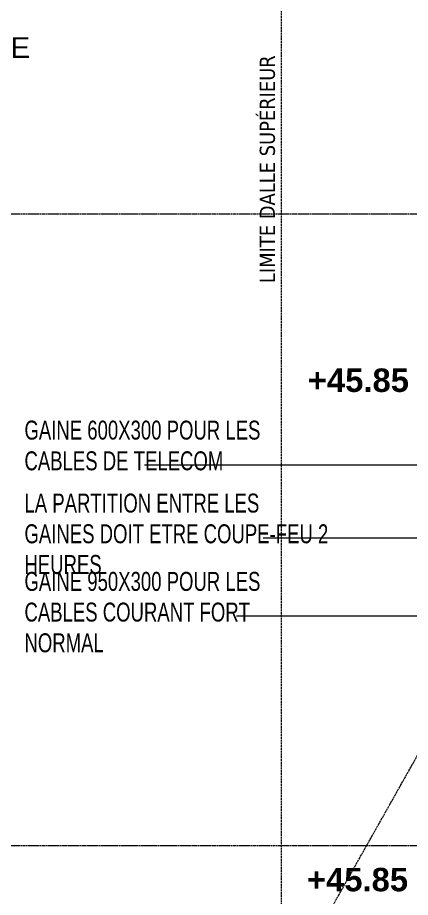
# Model space of a CAD drawing. Header units: millimetres. Extents: x 139864 to 546726, y 40253 to 3921401762.
# Drawn here: x 274349 to 277457, y 72156 to 79122 of the extents above; entities that cross this region are included whole.
import ezdxf

# ---------------------------------------------------------------- set-up
doc = ezdxf.new("R2010")
doc.units = ezdxf.units.MM
for name, pattern in [('Caché', [3, 2, -1]), ('Centre', [12.5, 2.5, -1.875, 6.25, -1.875]), ('Ligne de quadrillage', [22.225, 12.7, -3.175, 3.175, -3.175]), ('Triple tiret', [21.25, 6.25, -1.875, 2.5, -1.875, 2.5, -1.875, 2.5, -1.875])]:
    doc.linetypes.add(name, pattern=pattern)
for name, color, linetype, lineweight in [('AS-20_AXES-ET-FILES', 12, 'Centre', 9), ('AS-25_PROJECTIONS', 12, 'Triple tiret', 9), ('AS-30_COTE-1', 1, 'Continuous', 5), ('AS-31_TXT-1', 32, 'Continuous', 5)]:
    doc.layers.add(name, color=color, linetype=linetype, lineweight=lineweight)
doc.styles.add('Arial', font='arial.ttf', dxfattribs={"height": 165})
doc.styles.add('Arial_1', font='arial.ttf', dxfattribs={"width": 0.7, "height": 150})
doc.styles.add('Arial_B_4', font='arialbd.ttf', dxfattribs={"height": 185.714286})
doc.styles.add('Tahoma', font='tahoma.ttf', dxfattribs={"height": 120})
doc.styles.add('Trebuchet MS_2', font='trebuc.ttf', dxfattribs={"height": 165})
doc.dimstyles.new('Cotes_linéaires', dxfattribs={"dimscale": 304.8, "dimtxt": 170.1069, "dimasz": 0.615157, "dimexe": 0.492126, "dimexo": 0.0625, "dimgap": 0.049213, "dimtad": 1, "dimdec": 0, "dimlfac": 0.1, "dimzin": 0, "dimdsep": 46, "dimtxsty": 'Trebuchet MS_2', "dimblk1": 'OBLIQUE', "dimblk2": 'OBLIQUE', "dimsah": 1, "dimcen": 0.09, "dimdle": 0.246063, "dimazin": 0, "dimtfac": 1, "dimtdec": 4, "dimtix": 1, "dimtmove": 0, "dimatfit": 3, "dimfxl": 0, "dimtvp": 1, "dimtolj": 1, "dimtzin": 0, "dimarcsym": 0})

# ---------------------------------------------------------------- blocks, each defined once
blk = doc.blocks.new('_Oblique')
at = {"color": 0, "linetype": 'ByBlock', "lineweight": -2}
blk.add_line((-0.5, -0.5), (0.5, 0.5), dxfattribs=at)
blk = doc.blocks.new('DIMBLOCK23-12_ Niveau 12 -  BAT BUREAUX')
at = {"layer": 'AS-30_COTE-1', "color": 0, "lineweight": -2, "transparency": 16777216}
for p, q in [((268217, 99362.7), (268317.9, 99542.3)), ((268179.1, 99448.3), (308413.3, 76840.3)), ((308320.5, 76828.2), (308421.4, 77007.8))]:
    blk.add_line(p, q, dxfattribs=at)
at = {"layer": 'Defpoints', "color": 0, "transparency": 16777216}
for p in [(268207.7, 99346.1), (308347.9, 76877), (308311.2, 76811.6)]:
    blk.add_point(p, dxfattribs=at)
at = {"layer": 'AS-30_COTE-1', "color": 0, "lineweight": -2, "transparency": 16777216, "xscale": 187.5, "yscale": 187.5, "zscale": 187.5}
for p, rotation in [((268244.5, 99411.5), 150.6679493154123), ((308347.9, 76877), 330.6679493154123)]:
    blk.add_blockref('_Oblique', p, dxfattribs=dict(at, rotation=rotation))
at = {"layer": 'AS-30_COTE-1', "color": 0, "transparency": 16777216, "insert": (288344.8, 88230.8), "char_height": 165, "width": 581.247, "attachment_point": 5, "rotation": 330.66795, "style": 'Trebuchet MS_2'}
blk.add_mtext('\\A1;4600', dxfattribs=at)

msp = doc.modelspace()

# ---------------------------------------------------------------- linework, layer by layer
at = {"layer": 'AS-20_AXES-ET-FILES', "linetype": 'Ligne de quadrillage', "lineweight": 5}
for p, q in [((273681.84423, 66478.33869), (289429.28559, 94431.41962)), ((283140.81053, 77564.90886), (265033.51195, 77564.90886)), ((283140.81053, 72564.90886), (265033.51195, 72564.90886))]:
    msp.add_line(p, q, dxfattribs=at)
at = {"layer": 'AS-25_PROJECTIONS', "linetype": 'Caché'}
msp.add_line((276435.81053, 94547.69214), (276435.81053, 68952.13807), dxfattribs=at)
at = {"layer": 'AS-31_TXT-1', "color": 154}
for p, q in [((276806.51187, 75579.07239), (275354.74458, 75579.07239)), ((279906.87388, 75579.07239), (276806.51187, 75579.07239)), ((277016.79676, 75001.22772), (276292.36176, 75001.22772)), ((279654.65812, 75001.22772), (277016.79676, 75001.22772)), ((276806.51187, 74381.29035), (276080.52973, 74381.29035)), ((278859.74452, 74381.29035), (276806.51187, 74381.29035))]:
    msp.add_line(p, q, dxfattribs=at)

# ---------------------------------------------------------------- texts
at = {"layer": 'AS-30_COTE-1', "char_height": 185.714286, "width": 929.9730077, "attachment_point": 1, "line_spacing_factor": 0.941778, "style": 'Arial_B_4'}
for insert in [(276645.37796, 76343.55251), (276638.28248, 72389.81569)]:
    msp.add_mtext('+45.85', dxfattribs=dict(at, insert=insert))
at = {"layer": 'AS-31_TXT-1', "color": 7, "insert": (271643.90748, 78966.86972), "char_height": 165, "width": 3367.0875, "attachment_point": 1, "style": 'Arial'}
msp.add_mtext('ÉTANCHÉITÉ PROTÉGÉE ', dxfattribs=at)
at = {"layer": 'AS-31_TXT-1', "color": 7, "insert": (276265.27843, 77020.05811), "char_height": 120, "width": 2483.2270312, "attachment_point": 1, "rotation": 90, "style": 'Tahoma'}
msp.add_mtext('LIMITE DALLE SUPÉRIEUR', dxfattribs=at)
at = {"layer": 'AS-31_TXT-1', "color": 154, "char_height": 150, "attachment_point": 1, "style": 'Arial_1'}
for s, insert, width in [('GAINE 600X300 POUR LES ', (274403.63364, 75930.70346), 2361.1701094), ('CABLES DE TELECOM', (274403.63364, 75687.61752), 1944.4930313), ('LA PARTITION ENTRE LES ', (274403.63364, 75352.85878), 2348.5435312), ('GAINES DOIT ETRE COUPE-FEU 2 ', (274403.63364, 75109.77285), 2984.0812969), ('HEURES', (274403.63364, 74866.68691), 757.5946875), ('GAINE 950X300 POUR LES ', (274403.63364, 74732.92142), 2361.1701094), ('CABLES COURANT FORT ', (274403.63364, 74489.83548), 2251.7397656), ('NORMAL', (274403.63364, 74246.74955), 770.2212656)]:
    msp.add_mtext(s, dxfattribs=dict(at, insert=insert, width=width))

# ---------------------------------------------------------------- dimensions: what is measured, and where the dimension line sits
at = {"layer": 'AS-30_COTE-1'}
dim = msp.add_linear_dim(base=(308347.89176, 76877.01826), p1=(268207.7127, 99346.14124), p2=(308311.15149, 76811.6336), angle=330.667949315, dimstyle='Cotes_linéaires', override={"dimpost": '<>', "dimfxl": 46000.976485}, dxfattribs=at)
dim.commit()
dim.dimension.update_dxf_attribs({"geometry": 'DIMBLOCK23-12_ Niveau 12 -  BAT BUREAUX', "text_midpoint": (288344.77837, 88230.77355)})

doc.saveas('drawing.dxf')
